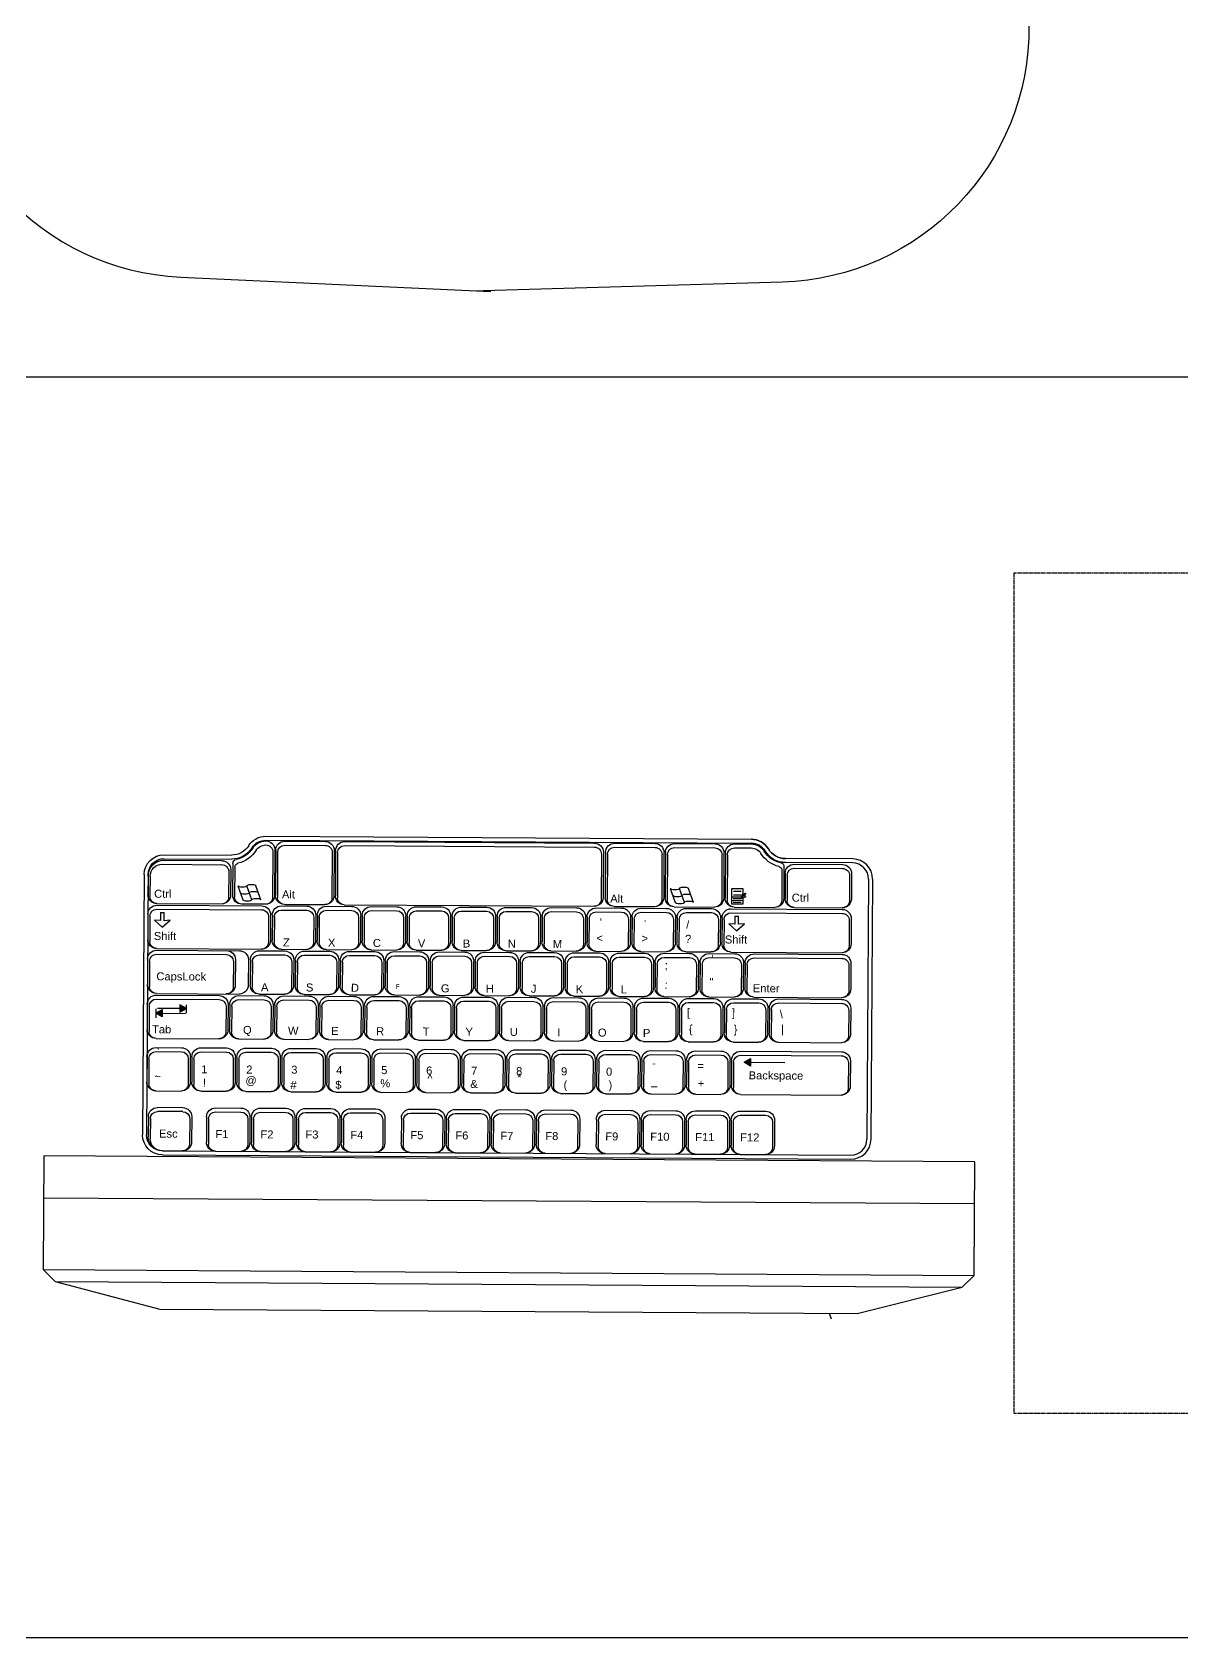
# Model space of a CAD drawing. Header units: millimetres. Extents: x -9318 to 9016603, y 0 to 838141.
# Drawn here: x 64891 to 65438, y 398667 to 399435 of the extents above; entities that cross this region are included whole.
import ezdxf
from ezdxf import colors
from ezdxf.entities.mleader import LeaderData, LeaderLine
from ezdxf.math import Vec2, Vec3

# ---------------------------------------------------------------- set-up
doc = ezdxf.new("R2010")
doc.units = ezdxf.units.MM
doc.linetypes.add('HIDDEN', pattern=[6, 4, -2])
doc.styles.add('Arial 200', font='arial.ttf', dxfattribs={"height": 500})
doc.styles.add('ISOCPEUR', font='isocpeur.ttf', dxfattribs={"width": 0.7})
doc.styles.add('SIMPLEX', font='simplex.shx', dxfattribs={"width": 0.85, "oblique": 7})

# ---------------------------------------------------------------- blocks, each defined once
blk = doc.blocks.new('_DotSmall')
at = {"color": 8, "linetype": 'ByBlock', "const_width": 0.5}
blk.add_lwpolyline([(-0.0625, 0, 1), (0.0625, 0, 1)], format="xyb", close=True, dxfattribs=at)
blk = doc.blocks.new('стол с тумбой 1200х600')
at = {"color": 8}
blk.add_lwpolyline([(-19012.18, 19801.11), (-19012.18, 21001.11), (-19612.18, 21001.11), (-19612.18, 19801.11)], close=True, dxfattribs=at)
at = {"color": 8, "linetype": 'HIDDEN', "ltscale": 0.1}
blk.add_lwpolyline([(-19505.36, 19874.67), (-19105.36, 19874.67), (-19105.36, 20274.67), (-19505.36, 20274.67)], close=True, dxfattribs=at)
blk = doc.blocks.new('KEY')
at = {"color": 8}
for p, q in [((-0.198, 0), (0.198, 0)), ((-0.338, -0.536), (-0.338, -0.141)), ((-0.307, -0.505), (-0.307, -0.109)), ((0.307, -0.505), (0.307, -0.109)), ((0.338, -0.536), (0.338, -0.141)), ((-0.198, -0.614), (0.198, -0.614)), ((-0.198, -0.677), (0.198, -0.677))]:
    blk.add_line(p, q, dxfattribs=at)
for centre, radius, start, end in [((0.198, -0.109), 0.109, 360, 90), ((0.198, -0.141), 0.141, 360, 90), ((-0.198, -0.141), 0.141, 90, 180), ((-0.198, -0.109), 0.109, 90, 180), ((-0.198, -0.536), 0.141, 180, 270), ((-0.198, -0.505), 0.109, 180, 270), ((0.198, -0.505), 0.109, 270, 360), ((0.198, -0.536), 0.141, 270, 360)]:
    blk.add_arc(centre, radius, start, end, dxfattribs=at)
blk = doc.blocks.new('рншнглнг8л')
h = blk.add_hatch(color=8)
h.paths.add_polyline_path([(-575895.82, 55186.07), (-575892.76, 55184.3), (-575895.82, 55184.3)])
h.paths.add_polyline_path([(-575895.82, 55184.3), (-575892.76, 55184.3), (-575895.82, 55182.54)])
h = blk.add_hatch(color=8)
h.paths.add_polyline_path([(-575624.15, 55162.17), (-575627.21, 55160.4), (-575624.15, 55160.4)])
h.paths.add_polyline_path([(-575624.15, 55160.4), (-575627.21, 55160.4), (-575624.15, 55158.64)])
h = blk.add_hatch(color=8)
h.paths.add_polyline_path([(-575615.74, 55164.44), (-575612.68, 55162.68), (-575615.74, 55162.68)])
h.paths.add_polyline_path([(-575615.74, 55162.68), (-575612.68, 55162.68), (-575615.74, 55160.91)])
at = {"color": 8}
for p, q in [((-575947.25, 55303.5), (-575997.1, 55290.75)), ((-575615.41, 55303.5), (-575947.25, 55303.5)), ((-575565.56, 55290.75), (-575615.41, 55303.5)), ((-575997.1, 55290.75), (-576002.79, 55285.05)), ((-575565.56, 55290.75), (-575997.1, 55290.75)), ((-575559.87, 55285.05), (-575565.56, 55290.75)), ((-575559.87, 55285.05), (-576002.79, 55285.05)), ((-576002.79, 55285.05), (-576002.79, 55230.93)), ((-575559.87, 55230.93), (-575559.87, 55285.05)), ((-575559.87, 55250.87), (-576002.79, 55250.87)), ((-576002.79, 55230.93), (-575559.87, 55230.93)), ((-575616.23, 55228.18), (-575943.83, 55228.18)), ((-575625.79, 55228.18), (-575616.11, 55228.18)), ((-575953.35, 55096.69), (-575953.35, 55220.56)), ((-575951.45, 55096.69), (-575951.45, 55220.56)), ((-575630.08, 55211.83), (-575630.08, 55223.89)), ((-575629.12, 55212.79), (-575629.12, 55224.84)), ((-575610.4, 55212.79), (-575610.4, 55222.46)), ((-575609.44, 55211.83), (-575609.44, 55221.51)), ((-575608.61, 55096.69), (-575608.61, 55220.56)), ((-575606.7, 55096.69), (-575606.7, 55220.56)), ((-575625.79, 55209.45), (-575613.73, 55209.45)), ((-575625.79, 55207.55), (-575613.73, 55207.55)), ((-575891.1, 55199.64), (-575939.03, 55199.64)), ((-575943.32, 55183.3), (-575943.32, 55195.36)), ((-575942.37, 55184.25), (-575942.37, 55196.31)), ((-575887.77, 55184.25), (-575887.77, 55196.31)), ((-575886.82, 55183.3), (-575886.82, 55195.36)), ((-575892.76, 55184.3), (-575912.13, 55184.3)), ((-575895.82, 55182.54), (-575895.82, 55186.07)), ((-575895.82, 55186.07), (-575892.76, 55184.3)), ((-575892.76, 55184.3), (-575895.82, 55182.54)), ((-575891.1, 55180.92), (-575939.03, 55180.92)), ((-575891.1, 55179.01), (-575939.03, 55179.01)), ((-575908.94, 55174.68), (-575939.03, 55174.68)), ((-575612.89, 55174.68), (-575642.76, 55174.68)), ((-575943.32, 55158.33), (-575943.32, 55170.39)), ((-575942.37, 55159.28), (-575942.37, 55171.34)), ((-575905.6, 55159.28), (-575905.6, 55171.34)), ((-575904.65, 55158.33), (-575904.65, 55170.39)), ((-575647.05, 55158.33), (-575647.05, 55170.39)), ((-575646.09, 55159.28), (-575646.09, 55171.34)), ((-575609.56, 55159.28), (-575609.56, 55171.34)), ((-575608.61, 55158.33), (-575608.61, 55170.39)), ((-575627.21, 55162.47), (-575627.21, 55158.53)), ((-575624.15, 55162.17), (-575627.21, 55160.4)), ((-575627.21, 55160.4), (-575624.15, 55158.64)), ((-575627.19, 55160.4), (-575613.41, 55160.4)), ((-575612.7, 55162.68), (-575626.77, 55162.68)), ((-575624.15, 55158.64), (-575624.15, 55162.17)), ((-575615.74, 55160.91), (-575615.74, 55164.44)), ((-575615.74, 55164.44), (-575612.68, 55162.68)), ((-575612.68, 55162.68), (-575615.74, 55160.91)), ((-575612.68, 55160.6), (-575612.68, 55164.9)), ((-575908.94, 55155.95), (-575939.03, 55155.95)), ((-575908.94, 55154.05), (-575939.03, 55154.05)), ((-575897.22, 55153.28), (-575939.03, 55153.28)), ((-575612.89, 55153.28), (-575652.3, 55153.28)), ((-575612.89, 55155.95), (-575642.76, 55155.95)), ((-575612.89, 55154.05), (-575642.76, 55154.05)), ((-575943.32, 55136.93), (-575943.32, 55148.99)), ((-575942.37, 55137.88), (-575942.37, 55149.94)), ((-575893.89, 55137.88), (-575893.89, 55149.94)), ((-575892.94, 55136.93), (-575892.94, 55148.99)), ((-575656.59, 55136.93), (-575656.59, 55148.99)), ((-575650.4, 55136.93), (-575650.4, 55148.99)), ((-575649.45, 55137.88), (-575649.45, 55149.94)), ((-575609.56, 55137.88), (-575609.56, 55149.94)), ((-575608.61, 55136.93), (-575608.61, 55148.99)), ((-575942.37, 55116.48), (-575942.37, 55128.54)), ((-575897.22, 55134.55), (-575939.03, 55134.55)), ((-575897.22, 55132.64), (-575939.03, 55132.64)), ((-575886.14, 55131.87), (-575939.03, 55131.87)), ((-575882.8, 55116.48), (-575882.8, 55128.54)), ((-575666.07, 55116.48), (-575666.07, 55128.54)), ((-575612.89, 55131.87), (-575662.74, 55131.87)), ((-575612.89, 55132.64), (-575652.3, 55132.64)), ((-575612.89, 55134.55), (-575646.12, 55134.55)), ((-575609.56, 55116.48), (-575609.56, 55128.54)), ((-575943.32, 55115.53), (-575943.32, 55127.59)), ((-575888.76, 55121.74), (-575892.49, 55118.36)), ((-575885.04, 55118.36), (-575888.76, 55121.74)), ((-575881.85, 55115.53), (-575881.85, 55127.59)), ((-575667.02, 55115.53), (-575667.02, 55127.59)), ((-575615.52, 55121.74), (-575619.24, 55118.36)), ((-575611.79, 55118.36), (-575615.52, 55121.74)), ((-575608.61, 55115.53), (-575608.61, 55127.59)), ((-575886.14, 55113.15), (-575939.03, 55113.15)), ((-575892.49, 55118.36), (-575889.61, 55118.58)), ((-575889.61, 55118.58), (-575889.61, 55114.68)), ((-575887.92, 55114.68), (-575889.61, 55114.68)), ((-575887.92, 55114.68), (-575887.91, 55118.58)), ((-575887.91, 55118.58), (-575885.04, 55118.36)), ((-575612.89, 55113.15), (-575662.74, 55113.15)), ((-575619.24, 55118.36), (-575616.36, 55118.58)), ((-575616.36, 55118.58), (-575616.36, 55114.68)), ((-575614.67, 55114.68), (-575616.36, 55114.68)), ((-575614.67, 55118.58), (-575611.79, 55118.36)), ((-575614.67, 55114.68), (-575614.67, 55118.58)), ((-575943.32, 55094.13), (-575943.32, 55106.19)), ((-575942.37, 55095.08), (-575942.37, 55107.14)), ((-575886.14, 55111.24), (-575939.03, 55111.24)), ((-575916.07, 55110.47), (-575939.03, 55110.47)), ((-575912.74, 55095.08), (-575912.74, 55107.14)), ((-575911.79, 55094.13), (-575911.79, 55106.19)), ((-575911.15, 55091.09), (-575911.15, 55106.19)), ((-575910.2, 55092.84), (-575910.2, 55107.14)), ((-575887.54, 55110.47), (-575906.87, 55110.47)), ((-575890.93, 55106.35), (-575893.17, 55105.31)), ((-575893.17, 55105.31), (-575892.29, 55105.06)), ((-575886.28, 55108.93), (-575891.78, 55108.93)), ((-575891.78, 55108.93), (-575891.78, 55101.72)), ((-575886.28, 55107.21), (-575891.78, 55107.21)), ((-575886.28, 55105.49), (-575891.78, 55105.49)), ((-575891.51, 55104.06), (-575890.93, 55106.35)), ((-575887.14, 55108.07), (-575890.93, 55108.07)), ((-575887.14, 55106.35), (-575890.93, 55106.35)), ((-575886.28, 55101.72), (-575886.28, 55108.93)), ((-575884.2, 55085.59), (-575884.2, 55107.14)), ((-575883.25, 55084.63), (-575883.25, 55106.19)), ((-575882.57, 55084.65), (-575882.57, 55106.19)), ((-575881.62, 55085.61), (-575881.62, 55107.14)), ((-575859, 55110.47), (-575878.29, 55110.47)), ((-575868.2, 55108.37), (-575865.78, 55101.73)), ((-575863.86, 55108.37), (-575861.44, 55101.73)), ((-575857.1, 55101.73), (-575859.52, 55108.37)), ((-575855.67, 55085.61), (-575855.67, 55107.14)), ((-575854.72, 55084.65), (-575854.72, 55106.19)), ((-575854.02, 55084.67), (-575854.02, 55106.19)), ((-575853.07, 55085.62), (-575853.07, 55107.14)), ((-575830.47, 55110.47), (-575849.74, 55110.47)), ((-575827.13, 55085.62), (-575827.13, 55107.14)), ((-575826.18, 55084.67), (-575826.18, 55106.19)), ((-575825.2, 55084.69), (-575825.2, 55106.19)), ((-575824.25, 55085.64), (-575824.25, 55107.14)), ((-575702.06, 55110.47), (-575820.92, 55110.47)), ((-575698.73, 55085.64), (-575698.73, 55107.14)), ((-575697.78, 55084.69), (-575697.78, 55106.19)), ((-575697.08, 55084.67), (-575697.08, 55106.19)), ((-575696.13, 55085.62), (-575696.13, 55107.14)), ((-575673.53, 55110.47), (-575692.8, 55110.47)), ((-575670.19, 55085.62), (-575670.19, 55107.14)), ((-575669.24, 55084.67), (-575669.24, 55106.19)), ((-575668.86, 55084.63), (-575668.86, 55106.19)), ((-575667.91, 55085.59), (-575667.91, 55107.14)), ((-575664.58, 55110.47), (-575653.19, 55110.47)), ((-575612.89, 55111.24), (-575662.74, 55111.24)), ((-575662.38, 55108.37), (-575659.97, 55101.73)), ((-575658.04, 55108.37), (-575655.63, 55101.73)), ((-575651.29, 55101.73), (-575653.7, 55108.37)), ((-575649.85, 55092.84), (-575649.85, 55107.14)), ((-575648.9, 55091.09), (-575648.9, 55106.19)), ((-575647.95, 55094.13), (-575647.95, 55106.19)), ((-575646.99, 55095.08), (-575646.99, 55107.14)), ((-575612.89, 55110.47), (-575643.66, 55110.47)), ((-575609.56, 55097.46), (-575609.56, 55107.14)), ((-575608.61, 55097.46), (-575608.61, 55106.19)), ((-575892.29, 55105.06), (-575893.14, 55104.01)), ((-575892.77, 55103.72), (-575893.14, 55104.01)), ((-575892.77, 55103.72), (-575891.91, 55104.77)), ((-575891.91, 55104.77), (-575891.51, 55104.06)), ((-575891.78, 55101.72), (-575886.28, 55101.72)), ((-575887.14, 55104.63), (-575890.93, 55104.63)), ((-575887.14, 55102.91), (-575890.93, 55102.91)), ((-575916.07, 55091.75), (-575939.03, 55091.75)), ((-575916.07, 55089.84), (-575939.03, 55089.84)), ((-575615.27, 55091.75), (-575643.66, 55091.75)), ((-575616.23, 55089.84), (-575643.66, 55089.84)), ((-575943.83, 55089.07), (-575911.79, 55089.07)), ((-575943.83, 55087.17), (-575911.79, 55087.17)), ((-575887.54, 55082.25), (-575895.55, 55082.25)), ((-575859, 55082.27), (-575878.29, 55082.27)), ((-575830.47, 55082.29), (-575849.74, 55082.29)), ((-575702.06, 55082.31), (-575820.92, 55082.31)), ((-575673.53, 55082.29), (-575692.8, 55082.29)), ((-575664.58, 55082.25), (-575664.5, 55082.25)), ((-575616.23, 55089.07), (-575648.27, 55089.07)), ((-575616.23, 55087.17), (-575648.27, 55087.17)), ((-575887.54, 55080.35), (-575895.55, 55080.35)), ((-575664.5, 55079.99), (-575895.55, 55079.99)), ((-575664.5, 55078.09), (-575895.55, 55078.09)), ((-575859, 55080.37), (-575878.29, 55080.37)), ((-575830.47, 55080.39), (-575849.74, 55080.39)), ((-575702.06, 55080.4), (-575820.92, 55080.4)), ((-575673.53, 55080.39), (-575692.8, 55080.39)), ((-575664.58, 55080.35), (-575664.5, 55080.35))]:
    blk.add_line(p, q, dxfattribs=at)
for points in [[(-575934.03, 55303.5), (-575934.87, 55306.24)], [(-575616.23, 55230.08), (-575943.83, 55230.08)]]:
    blk.add_lwpolyline(points, dxfattribs=at)
for centre, major_axis, start_param, end_param in [((-575943.83, 55220.56), (-6.74, -6.74), 3.926991, 5.497787), ((-575943.83, 55220.56), (-5.39, -5.39), 3.926991, 5.497787), ((-575943.83, 55096.69), (-6.74, 6.74), 0.785398, 2.356194), ((-575943.83, 55096.69), (-5.39, 5.39), 0.785398, 2.356194), ((-575911.79, 55077.64), (-8.08, -8.08), 2.907036, 3.926991), ((-575911.79, 55077.64), (-6.74, -6.74), 2.907036, 3.926991), ((-575895.55, 55087.61), (-6.74, -6.74), -0.234557, 0.785398), ((-575895.55, 55087.61), (-5.39, 5.39), 1.336239, 2.356194)]:
    blk.add_ellipse(centre, major_axis=major_axis, ratio=1, start_param=start_param, end_param=end_param, dxfattribs=at)
at = {"color": 8, "extrusion": (0, 0, -1)}
for centre, major_axis, ratio, start_param, end_param in [((-575625.79, 55223.89), (3.03, 3.03), 1, 3.926991, 5.497787), ((-575625.79, 55224.84), (2.36, 2.36), 1, 3.926991, 5.497787), ((-575616.23, 55220.56), (6.74, -6.74), 1, 3.926991, 5.497787), ((-575616.23, 55220.56), (5.39, -5.39), 1, 3.926991, 5.497787), ((-575616.11, 55221.51), (4.72, 4.72), 1, 5.497787, 7.068583), ((-575616.11, 55222.46), (4.04, -4.04), 1, 3.926991, 5.497787), ((-575625.79, 55212.79), (2.36, -2.36), 1, 0.785398, 2.356194), ((-575613.73, 55212.79), (2.36, -2.36), 1, -0.785398, 0.785398), ((-575625.79, 55211.83), (3.03, -3.03), 1, 0.785398, 2.356194), ((-575613.73, 55211.83), (3.03, 3.03), 1, 0.785398, 2.356194), ((-575939.03, 55195.36), (3.03, -3.03), 1, 2.356194, 3.926991), ((-575939.03, 55196.31), (2.36, -2.36), 1, 2.356194, 3.926991), ((-575891.1, 55196.31), (2.36, 2.36), 1, 5.497787, 7.068583), ((-575891.1, 55195.36), (3.03, -3.03), 1, 3.926991, 5.497787), ((-575939.03, 55183.3), (3.03, 3.03), 1, 2.356194, 3.926991), ((-575939.03, 55184.25), (2.36, 2.36), 1, 2.356194, 3.926991), ((-575891.1, 55184.25), (2.36, -2.36), 1, -0.785398, 0.785398), ((-575891.1, 55183.3), (3.03, 3.03), 1, 0.785398, 2.356194), ((-575939.03, 55170.39), (3.03, -3.03), 1, 2.356194, 3.926991), ((-575939.03, 55171.34), (2.36, -2.36), 1, 2.356194, 3.926991), ((-575908.94, 55171.34), (2.36, 2.36), 1, 5.497787, 7.068583), ((-575908.94, 55170.39), (3.03, 3.03), 1, 5.497787, 7.068583), ((-575642.76, 55170.39), (3.03, 3.03), 1, 3.926991, 5.497787), ((-575642.76, 55171.34), (2.36, 2.36), 1, 3.926991, 5.497787), ((-575612.89, 55171.34), (2.36, -2.36), 1, 3.926991, 5.497787), ((-575612.89, 55170.39), (3.03, -3.03), 1, 3.926991, 5.497787), ((-575939.03, 55159.28), (2.36, 2.36), 1, 2.356194, 3.926991), ((-575908.94, 55159.28), (2.36, -2.36), 1, -0.785398, 0.785398), ((-575642.76, 55159.28), (2.36, -2.36), 1, 0.785398, 2.356194), ((-575612.89, 55159.28), (2.36, 2.36), 1, 0.785398, 2.356194), ((-575939.03, 55158.33), (3.03, 3.03), 1, 2.356194, 3.926991), ((-575939.03, 55148.99), (3.03, -3.03), 1, 2.356194, 3.926991), ((-575939.03, 55149.94), (2.36, -2.36), 1, 2.356194, 3.926991), ((-575908.94, 55158.33), (3.03, -3.03), 1, -0.785398, 0.785398), ((-575897.22, 55149.94), (2.36, 2.36), 1, 5.497787, 7.068583), ((-575897.22, 55148.99), (3.03, 3.03), 1, 5.497787, 7.068583), ((-575652.3, 55148.99), (3.03, 3.03), 1, 3.926991, 5.497787), ((-575646.12, 55148.99), (3.03, 3.03), 1, 3.926991, 5.497787), ((-575646.12, 55149.94), (2.36, -2.36), 1, 2.356194, 3.926991), ((-575642.76, 55158.33), (3.03, -3.03), 1, 0.785398, 2.356194), ((-575612.89, 55158.33), (3.03, 3.03), 1, 0.785398, 2.356194), ((-575612.89, 55149.94), (2.36, -2.36), 1, 3.926991, 5.497787), ((-575612.89, 55148.99), (3.03, -3.03), 1, 3.926991, 5.497787), ((-575939.03, 55136.93), (3.03, 3.03), 1, 2.356194, 3.926991), ((-575939.03, 55137.88), (2.36, 2.36), 1, 2.356194, 3.926991), ((-575897.22, 55137.88), (2.36, -2.36), 1, -0.785398, 0.785398), ((-575897.22, 55136.93), (3.03, -3.03), 1, -0.785398, 0.785398), ((-575652.3, 55136.93), (3.03, -3.03), 1, 0.785398, 2.356194), ((-575646.12, 55136.93), (3.03, -3.03), 1, 0.785398, 2.356194), ((-575646.12, 55137.88), (2.36, 2.36), 1, 2.356194, 3.926991), ((-575612.89, 55137.88), (2.36, 2.36), 1, 0.785398, 2.356194), ((-575612.89, 55136.93), (3.03, 3.03), 1, 0.785398, 2.356194), ((-575939.03, 55127.59), (3.03, -3.03), 1, 2.356194, 3.926991), ((-575939.03, 55128.54), (2.36, -2.36), 1, 2.356194, 3.926991), ((-575886.14, 55128.54), (2.36, 2.36), 1, 5.497787, 7.068583), ((-575886.14, 55127.59), (3.03, -3.03), 1, 3.926991, 5.497787), ((-575662.74, 55127.59), (3.03, 3.03), 1, 3.926991, 5.497787), ((-575662.74, 55128.54), (2.36, -2.36), 1, 2.356194, 3.926991), ((-575612.89, 55128.54), (2.36, -2.36), 1, 3.926991, 5.497787), ((-575612.89, 55127.59), (3.03, -3.03), 1, 3.926991, 5.497787), ((-575939.03, 55115.53), (3.03, 3.03), 1, 2.356194, 3.926991), ((-575939.03, 55116.48), (2.36, 2.36), 1, 2.356194, 3.926991), ((-575886.14, 55116.48), (2.36, -2.36), 1, -0.785398, 0.785398), ((-575886.14, 55115.53), (3.03, 3.03), 1, 0.785398, 2.356194), ((-575662.74, 55115.53), (3.03, -3.03), 1, 0.785398, 2.356194), ((-575662.74, 55116.48), (2.36, 2.36), 1, 2.356194, 3.926991), ((-575612.89, 55116.48), (2.36, 2.36), 1, 0.785398, 2.356194), ((-575612.89, 55115.53), (3.03, 3.03), 1, 0.785398, 2.356194), ((-575939.03, 55106.19), (3.03, -3.03), 1, 2.356194, 3.926991), ((-575939.03, 55107.14), (2.36, -2.36), 1, 2.356194, 3.926991), ((-575916.07, 55107.14), (2.36, -2.36), 1, 3.926991, 5.497787), ((-575916.07, 55106.19), (3.03, -3.03), 1, 3.926991, 5.497787), ((-575906.87, 55106.19), (3.03, 3.03), 1, 3.926991, 5.497787), ((-575906.87, 55107.14), (2.36, 2.36), 1, 3.926991, 5.497787), ((-575887.54, 55107.14), (2.36, 2.36), 1, 5.497787, 7.068583), ((-575887.54, 55106.19), (3.03, 3.03), 1, 5.497787, 7.068583), ((-575878.29, 55106.19), (3.03, 3.03), 1, 3.926991, 5.497787), ((-575878.29, 55107.14), (2.36, 2.36), 1, 3.926991, 5.497787), ((-575866.03, 55108.37), (2.17, 0), 0.316309, 0, 3.141593), ((-575861.69, 55108.37), (2.17, 0), 0.316309, 3.141593, 6.283185), ((-575860.48, 55105.05), (2.17, 0), 0.316309, 3.141593, 6.283185), ((-575859, 55107.14), (2.36, 2.36), 1, 5.497787, 7.068583), ((-575859, 55106.19), (3.03, -3.03), 1, 3.926991, 5.497787), ((-575849.74, 55106.19), (3.03, 3.03), 1, 3.926991, 5.497787), ((-575849.74, 55107.14), (2.36, -2.36), 1, 2.356194, 3.926991), ((-575830.47, 55107.14), (2.36, -2.36), 1, 3.926991, 5.497787), ((-575830.47, 55106.19), (3.03, -3.03), 1, 3.926991, 5.497787), ((-575820.92, 55106.19), (3.03, 3.03), 1, 3.926991, 5.497787), ((-575820.92, 55107.14), (2.36, -2.36), 1, 2.356194, 3.926991), ((-575702.06, 55107.14), (2.36, 2.36), 1, 5.497787, 7.068583), ((-575702.06, 55106.19), (3.03, -3.03), 1, 3.926991, 5.497787), ((-575692.8, 55106.19), (3.03, 3.03), 1, 3.926991, 5.497787), ((-575692.8, 55107.14), (2.36, -2.36), 1, 2.356194, 3.926991), ((-575673.53, 55107.14), (2.36, -2.36), 1, 3.926991, 5.497787), ((-575673.53, 55106.19), (3.03, -3.03), 1, 3.926991, 5.497787), ((-575664.58, 55106.19), (3.03, 3.03), 1, 3.926991, 5.497787), ((-575664.58, 55107.14), (2.36, -2.36), 1, 2.356194, 3.926991), ((-575660.21, 55108.37), (2.17, 0), 0.316309, 0, 3.141593), ((-575655.87, 55108.37), (2.17, 0), 0.316309, 3.141593, 6.283185), ((-575654.66, 55105.05), (2.17, 0), 0.316309, 3.141593, 6.283185), ((-575653.19, 55107.14), (2.36, -2.36), 1, 3.926991, 5.497787), ((-575653.19, 55106.19), (3.03, -3.03), 1, 3.926991, 5.497787), ((-575643.66, 55106.19), (3.03, 3.03), 1, 3.926991, 5.497787), ((-575643.66, 55107.14), (2.36, -2.36), 1, 2.356194, 3.926991), ((-575612.89, 55107.14), (2.36, -2.36), 1, 3.926991, 5.497787), ((-575612.89, 55106.19), (3.03, -3.03), 1, 3.926991, 5.497787), ((-575864.82, 55105.05), (2.17, 0), 0.316309, 0, 3.141593), ((-575863.61, 55101.73), (2.17, 0), 0.316309, 0, 3.141593), ((-575859.27, 55101.73), (2.17, 0), 0.316309, 3.141593, 6.283185), ((-575659, 55105.05), (2.17, 0), 0.316309, 0, 3.141593), ((-575657.8, 55101.73), (2.17, 0), 0.316309, 0, 3.141593), ((-575653.46, 55101.73), (2.17, 0), 0.316309, 3.141593, 6.283185), ((-575939.03, 55094.13), (3.03, 3.03), 1, 2.356194, 3.926991), ((-575939.03, 55095.08), (2.36, 2.36), 1, 2.356194, 3.926991), ((-575916.07, 55095.08), (2.36, 2.36), 1, 0.785398, 2.356194), ((-575916.07, 55094.13), (3.03, 3.03), 1, 0.785398, 2.356194), ((-575909.25, 55091.09), (1.35, -1.35), 1, 0.971859, 2.356194), ((-575908.29, 55092.84), (1.35, -1.35), 1, 1.011126, 2.356194), ((-575911.79, 55077.64), (9.68, -9.68), 1, 4.152719, 4.946946), ((-575648.27, 55077.64), (9.68, 9.68), 1, 4.477832, 5.272059), ((-575651.76, 55092.84), (1.35, 1.35), 1, 0.785398, 2.130466), ((-575650.81, 55091.09), (1.35, 1.35), 1, 0.785398, 2.169734), ((-575643.66, 55094.13), (3.03, -3.03), 1, 0.785398, 2.356194), ((-575643.66, 55095.08), (2.36, 2.36), 1, 2.356194, 3.926991), ((-575616.23, 55097.46), (5.39, 5.39), 1, 0.785398, 2.356194), ((-575616.23, 55096.69), (6.74, 6.74), 1, 0.785398, 2.356194), ((-575616.23, 55096.69), (5.39, 5.39), 1, 0.785398, 2.356194), ((-575615.27, 55097.46), (4.04, 4.04), 1, 0.785398, 2.356194), ((-575911.79, 55077.64), (8.08, 8.08), 1, 5.497787, 6.517742), ((-575911.79, 55077.64), (6.74, -6.74), 1, 3.926991, 4.946946), ((-575911.79, 55077.64), (8.33, 8.33), 1, 5.684248, 6.517742), ((-575895.55, 55087.61), (6.74, 6.74), 1, 2.356194, 3.37615), ((-575895.55, 55087.61), (5.39, 5.39), 1, 2.356194, 3.37615), ((-575895.55, 55087.61), (5.14, 5.14), 1, 2.356194, 3.37615), ((-575895.55, 55087.61), (3.79, 3.79), 1, 2.356194, 3.37615), ((-575887.54, 55085.59), (2.36, -2.36), 1, -0.785398, 0.785398), ((-575887.54, 55084.63), (3.03, -3.03), 1, -0.785398, 0.785398), ((-575878.29, 55084.65), (3.03, -3.03), 1, 0.785398, 2.356194), ((-575878.29, 55085.61), (2.36, -2.36), 1, 0.785398, 2.356194), ((-575859, 55085.61), (2.36, -2.36), 1, -0.785398, 0.785398), ((-575859, 55084.65), (3.03, 3.03), 1, 0.785398, 2.356194), ((-575849.74, 55084.67), (3.03, -3.03), 1, 0.785398, 2.356194), ((-575849.74, 55085.62), (2.36, 2.36), 1, 2.356194, 3.926991), ((-575830.47, 55085.62), (2.36, 2.36), 1, 0.785398, 2.356194), ((-575830.47, 55084.67), (3.03, 3.03), 1, 0.785398, 2.356194), ((-575820.92, 55084.69), (3.03, -3.03), 1, 0.785398, 2.356194), ((-575820.92, 55085.64), (2.36, 2.36), 1, 2.356194, 3.926991), ((-575702.06, 55085.64), (2.36, -2.36), 1, -0.785398, 0.785398), ((-575702.06, 55084.69), (3.03, 3.03), 1, 0.785398, 2.356194), ((-575692.8, 55084.67), (3.03, -3.03), 1, 0.785398, 2.356194), ((-575692.8, 55085.62), (2.36, 2.36), 1, 2.356194, 3.926991), ((-575673.53, 55085.62), (2.36, 2.36), 1, 0.785398, 2.356194), ((-575673.53, 55084.67), (3.03, 3.03), 1, 0.785398, 2.356194), ((-575664.58, 55084.63), (3.03, -3.03), 1, 0.785398, 2.356194), ((-575664.58, 55085.59), (2.36, 2.36), 1, 2.356194, 3.926991), ((-575664.5, 55087.61), (3.79, -3.79), 1, -0.234557, 0.785398), ((-575664.5, 55087.61), (5.14, -5.14), 1, -0.234557, 0.785398), ((-575664.5, 55087.61), (5.39, 5.39), 1, 1.336239, 2.356194), ((-575664.5, 55087.61), (6.74, -6.74), 1, -0.234557, 0.785398), ((-575648.27, 55077.64), (8.33, -8.33), 1, 2.907036, 3.74053), ((-575648.27, 55077.64), (8.08, -8.08), 1, 2.907036, 3.926991), ((-575648.27, 55077.64), (6.74, -6.74), 1, 2.907036, 3.926991)]:
    blk.add_ellipse(centre, major_axis=major_axis, ratio=ratio, start_param=start_param, end_param=end_param, dxfattribs=at)
at = {"color": 8}
for points in [[(-575627.19, 55160.41), (-575627.21, 55160.4), (-575627.19, 55160.4)], [(-575612.7, 55162.67), (-575612.68, 55162.68), (-575612.7, 55162.68)]]:
    blk.add_solid(points, dxfattribs=at)
at = {"color": 8, "xscale": -30.48000000044703, "yscale": 30.48000000044703, "zscale": 60.96}
for p in [(-575897.13, 55228.18), (-575875.73, 55228.18), (-575854.33, 55228.18), (-575832.93, 55228.18), (-575804.4, 55228.18), (-575782.99, 55228.18), (-575761.59, 55228.18), (-575740.19, 55228.18), (-575711.66, 55228.18), (-575690.26, 55228.18), (-575668.86, 55228.18), (-575647.46, 55228.18), (-575875.73, 55199.64), (-575854.33, 55199.64), (-575832.93, 55199.64), (-575811.53, 55199.64), (-575790.13, 55199.64), (-575768.73, 55199.64), (-575747.33, 55199.64), (-575725.93, 55199.64), (-575704.53, 55199.64), (-575683.12, 55199.64), (-575661.72, 55199.64), (-575640.32, 55199.64), (-575618.92, 55199.64), (-575893.57, 55174.68), (-575872.17, 55174.68), (-575850.76, 55174.68), (-575829.36, 55174.68), (-575807.96, 55174.68), (-575786.56, 55174.68), (-575765.16, 55174.68), (-575743.76, 55174.68), (-575722.36, 55174.68), (-575700.96, 55174.68), (-575679.56, 55174.68), (-575658.16, 55174.68), (-575881.85, 55153.28), (-575860.45, 55153.28), (-575839.05, 55153.28), (-575817.65, 55153.28), (-575796.25, 55153.28), (-575774.85, 55153.28), (-575753.45, 55153.28), (-575732.05, 55153.28), (-575710.65, 55153.28), (-575689.24, 55153.28), (-575667.84, 55153.28), (-575870.77, 55131.87), (-575849.36, 55131.87), (-575827.96, 55131.87), (-575806.56, 55131.87), (-575785.16, 55131.87), (-575763.76, 55131.87), (-575742.36, 55131.87), (-575720.96, 55131.87), (-575699.56, 55131.87), (-575678.16, 55131.87)]:
    blk.add_blockref('KEY', p, dxfattribs=at)
at = {"color": 8}
for s, height, style, p in [('F12', 3.81, 'Arial 200', (-575891.1, 55221.93)), ('F11', 3.81, 'Arial 200', (-575869.7, 55221.93)), ('F10', 3.81, 'Arial 200', (-575848.3, 55221.86)), ('F9', 3.81, 'Arial 200', (-575826.9, 55221.86)), ('F8', 3.81, 'Arial 200', (-575798.37, 55221.86)), ('F7', 3.81, 'Arial 200', (-575776.97, 55221.91)), ('F6', 3.81, 'Arial 200', (-575755.57, 55221.86)), ('F5', 3.81, 'Arial 200', (-575734.16, 55221.85)), ('F4', 3.81, 'Arial 200', (-575705.63, 55221.91)), ('F3', 3.81, 'Arial 200', (-575684.23, 55221.86)), ('F2', 3.81, 'Arial 200', (-575662.83, 55221.93)), ('F1', 3.81, 'Arial 200', (-575641.43, 55221.93)), ('Esc', 3.81, 'Arial 200', (-575614.55, 55221.85)), (')', 3.81, 'Arial 200', (-575828.32, 55197.36)), ('(', 3.81, 'Arial 200', (-575806.91, 55197.36)), ('$', 3.81, 'Arial 200', (-575698.31, 55198.1)), ('#', 3.81, 'Arial 200', (-575676.91, 55198.29)), ('!', 3.81, 'Arial 200', (-575635.34, 55197.55)), ('Backspace', 3.81, 'Arial 200', (-575894.93, 55192.4)), ('+', 3.81, 'Arial 200', (-575870.75, 55196.38)), ('_', 3.81, 'Arial 200', (-575848.54, 55195.32)), ('0', 3.81, 'Arial 200', (-575827.08, 55191.05)), ('9', 3.81, 'Arial 200', (-575805.68, 55191.05)), ('8', 3.81, 'Arial 200', (-575784.28, 55191.05)), ('*', 3.81, 'Arial 200', (-575784.77, 55194.13)), ('&', 3.81, 'Arial 200', (-575762.51, 55197.28)), ('7', 3.81, 'Arial 200', (-575762.88, 55191.05)), ('^ ', 3.81, 'Arial 200', (-575742.08, 55194.86)), ('6', 3.81, 'Arial 200', (-575741.48, 55191.05)), ('%', 3.81, 'Arial 200', (-575719.71, 55197.23)), ('5', 3.81, 'Arial 200', (-575720.08, 55190.98)), ('4', 3.81, 'Arial 200', (-575698.68, 55191.1)), ('3', 3.81, 'Arial 200', (-575677.28, 55191.05)), ('@', 3.81, 'Arial 200', (-575655.5, 55196.26)), ('2', 3.81, 'Arial 200', (-575655.87, 55191.11)), ('1', 3.81, 'Arial 200', (-575634.47, 55191.11)), ('~', 3.81, 'Arial 200', (-575612.21, 55194.6)), ('=', 3.81, 'Arial 200', (-575870.55, 55188.02)), ('-', 3.81, 'Arial 200', (-575848.91, 55186.83)), ('`', 3.81, 'Arial 200', (-575613.07, 55183.33)), ('|', 3.81, 'Arial 200', (-575910.28, 55170.2)), ('}', 3.81, 'Arial 200', (-575887.75, 55170.45)), ('{', 3.81, 'Arial 200', (-575866.35, 55170.45)), ('P', 3.81, 'Arial 200', (-575844.51, 55172.48)), ('O', 3.81, 'Arial 200', (-575823.11, 55172.48)), ('I', 3.81, 'Arial 200', (-575803.73, 55172.48)), ('U', 3.81, 'Arial 200', (-575781.17, 55172.41)), ('Y', 3.81, 'Arial 200', (-575760.06, 55172.48)), ('T', 3.81, 'Arial 200', (-575739.81, 55172.48)), ('R', 3.81, 'Arial 200', (-575717.55, 55172.48)), ('E', 3.81, 'Arial 200', (-575696.14, 55172.48)), ('W', 3.81, 'Arial 200', (-575675.61, 55172.48)), ('Q', 3.81, 'Arial 200', (-575654.21, 55172.25)), ('Tab', 3.81, 'Arial 200', (-575610.92, 55172.22)), ('\\', 3.81, 'Arial 200', (-575909.56, 55163.15)), (']', 3.81, 'Arial 200', (-575886.78, 55162.59)), ('[', 3.81, 'Arial 200', (-575865.38, 55162.59)), ('L', 3.81, 'Arial 200', (-575833.85, 55151.88)), ('K', 3.81, 'Arial 200', (-575812.45, 55151.88)), ('J', 3.81, 'Arial 200', (-575791.05, 55151.81)), ('H', 3.81, 'Arial 200', (-575769.65, 55151.88)), ('G', 3.81, 'Arial 200', (-575748.24, 55151.88)), ('D', 3.81, 'Arial 200', (-575705.44, 55151.88)), ('S', 3.81, 'Arial 200', (-575684.04, 55151.88)), ('A', 3.81, 'Arial 200', (-575662.64, 55151.88)), ('Enter', 3.81, 'Arial 200', (-575896.69, 55150.92)), ('"', 3.81, 'Arial 200', (-575876.04, 55148.06)), (':', 3.81, 'Arial 200', (-575854.64, 55149.54)), ('F', 2.38, 'SIMPLEX', (-575726.84, 55150.45)), ('CapsLock', 3.81, 'Arial 200', (-575612.82, 55146.99)), (';', 3.81, 'Arial 200', (-575854.7, 55140.2)), ("'", 3.81, 'Arial 200', (-575876.83, 55137.11)), ('M', 3.81, 'Arial 200', (-575801.36, 55130.48)), ('N', 3.81, 'Arial 200', (-575779.96, 55130.48)), ('B', 3.81, 'Arial 200', (-575758.56, 55130.48)), ('V', 3.81, 'Arial 200', (-575737.16, 55130.48)), ('C', 3.81, 'Arial 200', (-575715.76, 55130.48)), ('X', 3.81, 'Arial 200', (-575694.36, 55130.48)), ('Z', 3.81, 'Arial 200', (-575672.96, 55130.48)), ('Shift', 3.81, 'Arial 200', (-575883.22, 55127.78)), ('?', 3.81, 'Arial 200', (-575864.28, 55127.6)), ('/', 3.81, 'Arial 200', (-575864.77, 55120.85)), ('>', 3.81, 'Arial 200', (-575843.55, 55127.47)), ('<', 3.81, 'Arial 200', (-575822.15, 55127.47)), ('Shift', 3.81, 'Arial 200', (-575611.52, 55127.78)), ('.', 3.81, 'Arial 200', (-575844.46, 55117.57)), (',', 3.81, 'Arial 200', (-575823.42, 55116.82)), ('Ctrl', 3.81, 'Arial 200', (-575914.95, 55107.68)), ('Alt', 3.81, 'Arial 200', (-575828.58, 55108.67)), ('Alt', 3.81, 'Arial 200', (-575672.35, 55107.65)), ('Ctrl', 3.81, 'Arial 200', (-575611.52, 55107.68))]:
    blk.add_text(s, height=height, rotation=180, dxfattribs=dict(at, style=style)).set_placement(p)
blk = doc.blocks.new('М-60')
at = {"color": 8, "extrusion": (-6.19742e-05, 0.000470712, 1)}
for p, q in [((7035415.42, 1186627.48, -0.16), (7035231.81, 1186626.65, -0.17)), ((7035232, 1186585.69, -0.15), (7035415.61, 1186586.52, -0.14)), ((7035202.12, 1186569.45, -0.14), (7035438.99, 1186576.19, -0.13)), ((7035049.17, 1186548.9, -0.14), (7035050.61, 1186548.54, -0.14)), ((7034998.26, 1186437.86, -0.09), (7035019.72, 1186530.87, -0.14)), ((7035068.32, 1186519.62, -0.13), (7035046.66, 1186425.76, -0.09)), ((7035563.05, 1186460.49, -0.07), (7035569.76, 1186312.88, 0)), ((7035085.76, 1186312.88, -0.03), (7035092.52, 1186454.73, -0.1)), ((7035037.77, 1186361.28, -0.06), (7035088.07, 1186361.28, -0.05)), ((7034988.96, 1186312.88, -0.04), (7034988.96, 1186356.24, -0.06)), ((7035037.36, 1186344.14, -0.05), (7035037.36, 1186312.88, -0.03)), ((7034971.27, 1186282.63, -0.02), (7034970.35, 1186343.13, -0.05)), ((7034988.96, 1186343.13, -0.05), (7034970.81, 1186343.13, -0.05)), ((7034970.81, 1186343.13, -0.05), (7034970.81, 1186282.63, -0.02)), ((7034988.96, 1186312.88, -0.04), (7034988.96, 1186343.13, -0.05)), ((7035565.23, 1186174.3, 0.06), (7035569.69, 1186322, 0)), ((7034988.96, 1186313.16, -0.04), (7034989.42, 1186282.91, -0.02)), ((7034988.96, 1186313.16, -0.04), (7034989.62, 1186269.8, -0.02)), ((7035037.83, 1186282.64, -0.02), (7035037.35, 1186313.89, -0.03)), ((7035085.75, 1186314.63, -0.03), (7035094.66, 1186172.9, 0.04)), ((7034989.42, 1186282.91, -0.02), (7034971.27, 1186282.63, -0.02)), ((7035038.5, 1186265.51, -0.01), (7035088.79, 1186266.27, -0.01)), ((7035071.45, 1186107.64, 0.07), (7035048.37, 1186201.17, 0.02)), ((7035000.16, 1186188.33, 0.02), (7035023.03, 1186095.66, 0.07)), ((7035052.75, 1186078.08, 0.08), (7035054.19, 1186078.46, 0.08)), ((7035206, 1186059.86, 0.1), (7035442.95, 1186056.73, 0.11)), ((7035236.12, 1186044.08, 0.11), (7035419.73, 1186046.04, 0.12)), ((7035420.16, 1186005.08, 0.13), (7035236.56, 1186003.13, 0.12))]:
    blk.add_line(p, q, dxfattribs=at)
for centre, start, end in [((7035417.39, 1186607.09, 122.39), 264.99867, 95.52472), ((7035230, 1186606.23, 122.39), 84.99867, 275.52472), ((7035234.44, 1186023.66, 122.39), 85.34791, 275.87397), ((7035421.82, 1186025.66, 122.39), 265.34791, 95.87397)]:
    blk.add_arc(centre, 20.57, start, end, dxfattribs=at)
at = {"color": 8, "extrusion": (6.19742e-05, -0.000470712, -1)}
for centre, major_axis, start_param, end_param in [((7035442.18, 1186455, -0.08), (77.84, 92.64, -0.04), -0.725128, 0.826554), ((7035213.38, 1186448.98, -0.09), (77.84, 92.64, -0.04), 4.061153, 5.558057), ((7035043.3, 1186525.43, -0.13), (15.57, 18.53, -0.01), 4.240369, 5.829345), ((7035044.74, 1186525.07, -0.13), (15.57, 18.53, -0.01), -0.45384, 1.098777), ((7035351.96, 1186356.24, -0.03), (-277.91, 233.52, -0.13), 5.584367, 5.811166), ((7035400.36, 1186344.14, -0.03), (233.52, 277.91, -0.12), 4.01357, 4.240369)]:
    blk.add_ellipse(centre, major_axis=major_axis, ratio=1, start_param=start_param, end_param=end_param, dxfattribs=at)
at = {"color": 8, "extrusion": (-6.19742e-05, 0.000470712, 1)}
for centre, major_axis, start_param, end_param in [((7035400.79, 1186288.17, 0), (237.73, -274.33, 0.14), 4.01357, 4.240369), ((7035352.58, 1186275.33, 0), (-274.33, -237.73, 0.09), 5.584367, 5.811166), ((7035215.42, 1186180.49, 0.04), (79.24, -91.44, 0.05), 4.061153, 5.558057), ((7035444.29, 1186177.96, 0.06), (79.24, -91.44, 0.05), -0.725128, 0.826554), ((7035047.96, 1186101.84, 0.07), (15.85, -18.29, 0.01), -0.45384, 1.098777), ((7035046.53, 1186101.46, 0.07), (15.85, -18.29, 0.01), 4.240369, 5.829345)]:
    blk.add_ellipse(centre, major_axis=major_axis, ratio=1, start_param=start_param, end_param=end_param, dxfattribs=at)

msp = doc.modelspace()

# ---------------------------------------------------------------- block references
for name, p, rotation in [('М-60', (-1009169.1, 7452858.63, 392.4), 269.0887326624886), ('стол с тумбой 1200х600', (85633.06, 418282.86), 89.99999999999999), ('рншнглнг8л', (-510310.97, 457684.25), 179.6461674618926)]:
    msp.add_blockref(name, p, dxfattribs=dict(rotation=rotation))

# ---------------------------------------------------------------- leaders
ml = msp.add_multileader_mtext('Standard')
ml.set_content('+13,200', color=8, style='ISOCPEUR')
ml.set_leader_properties(color=8, linetype='Continuous', lineweight=-1)
ml.set_arrow_properties(name='DOTSMALL')
ml.build(insert=Vec2(0, 0))
ml.multileader.update_dxf_attribs({"has_text_frame": 1, "text_left_attachment_type": 4, "text_right_attachment_type": 4, "dogleg_length": 100, "arrow_head_size": 180})
ctx = ml.context
ctx.base_point, ctx.char_height, ctx.arrow_head_size, ctx.landing_gap_size, ctx.plane_origin = Vec3(93068.63, 826103.47), 250, 180, 50, Vec3(90907.41, 825512.23)
ctx.left_attachment, ctx.right_attachment = 4, 4
notes = []
notes.append((ctx, [(0, (0, 0, 0), (0, 0), (1, 0), 1, [])]))
ctx.mtext.insert, ctx.mtext.width, ctx.mtext.line_spacing_style, ctx.mtext.flow_direction = Vec3(93118.63, 826436.81), 852.697, 2, 5
ml = msp.add_multileader_mtext('Standard')
ml.set_content('+11,550', color=8, style='ISOCPEUR')
ml.set_leader_properties(color=8, linetype='Continuous', lineweight=-1)
ml.set_arrow_properties(name='DOTSMALL')
ml.build(insert=Vec2(0, 0))
ml.multileader.update_dxf_attribs({"has_text_frame": 1, "text_left_attachment_type": 4, "text_right_attachment_type": 4, "dogleg_length": 100, "arrow_head_size": 180})
ctx = ml.context
ctx.base_point, ctx.char_height, ctx.arrow_head_size, ctx.landing_gap_size, ctx.plane_origin = Vec3(88068.63, 825358.47), 250, 180, 50, Vec3(85907.41, 824767.23)
ctx.left_attachment, ctx.right_attachment = 4, 4
notes.append((ctx, [(0, (0, 0, 0), (0, 0), (1, 0), 1, [])]))
ctx.mtext.insert, ctx.mtext.width, ctx.mtext.line_spacing_style, ctx.mtext.flow_direction = Vec3(88118.63, 825691.81), 852.697, 2, 5
ml = msp.add_multileader_mtext('Standard')
ml.set_content('+13,700', color=8, style='ISOCPEUR')
ml.set_leader_properties(color=8, linetype='Continuous', lineweight=-1)
ml.set_arrow_properties(name='DOTSMALL')
ml.build(insert=Vec2(0, 0))
ml.multileader.update_dxf_attribs({"has_text_frame": 1, "text_left_attachment_type": 4, "text_right_attachment_type": 4, "dogleg_length": 100, "arrow_head_size": 180})
ctx = ml.context
ctx.base_point, ctx.char_height, ctx.arrow_head_size, ctx.landing_gap_size, ctx.plane_origin = Vec3(118053.07, 658154.33), 250, 180, 50, Vec3(117803.7, 657493.51)
ctx.left_attachment, ctx.right_attachment = 4, 4
notes.append((ctx, [(0, (0, 0, 0), (0, 0), (1, 0), 1, [])]))
ctx.mtext.insert, ctx.mtext.width, ctx.mtext.line_spacing_style, ctx.mtext.flow_direction = Vec3(118103.07, 658487.66), 852.697, 2, 5
ml = msp.add_multileader_mtext('Standard')
ml.set_content('+13,700', color=8, style='ISOCPEUR')
ml.set_leader_properties(color=8, linetype='Continuous', lineweight=-1)
ml.set_arrow_properties(name='DOTSMALL')
ml.build(insert=Vec2(0, 0))
ml.multileader.update_dxf_attribs({"has_text_frame": 1, "text_left_attachment_type": 4, "text_right_attachment_type": 4, "dogleg_length": 100, "arrow_head_size": 180})
ctx = ml.context
ctx.base_point, ctx.char_height, ctx.arrow_head_size, ctx.landing_gap_size, ctx.plane_origin = Vec3(79585.57, 658000.47), 250, 180, 50, Vec3(77424.36, 657409.23)
ctx.left_attachment, ctx.right_attachment = 4, 4
notes.append((ctx, [(0, (0, 0, 0), (0, 0), (1, 0), 1, [])]))
ctx.mtext.insert, ctx.mtext.width, ctx.mtext.line_spacing_style, ctx.mtext.flow_direction = Vec3(79635.57, 658333.81), 852.697, 2, 5
ml = msp.add_multileader_mtext('Standard')
ml.set_content('+15,850', color=8, style='ISOCPEUR')
ml.set_leader_properties(color=8, linetype='Continuous', lineweight=-1)
ml.set_arrow_properties(name='DOTSMALL')
ml.build(insert=Vec2(0, 0))
ml.multileader.update_dxf_attribs({"has_text_frame": 1, "text_left_attachment_type": 4, "text_right_attachment_type": 4, "dogleg_length": 100, "arrow_head_size": 180})
ctx = ml.context
ctx.base_point, ctx.char_height, ctx.arrow_head_size, ctx.landing_gap_size, ctx.plane_origin = Vec3(78411.29, 652860.4), 250, 180, 50, Vec3(78329.9, 651149.71)
ctx.left_attachment, ctx.right_attachment = 4, 4
notes.append((ctx, [(0, (0, 0, 0), (0, 0), (1, 0), 1, [])]))
ctx.mtext.insert, ctx.mtext.width, ctx.mtext.defined_height, ctx.mtext.line_spacing_style, ctx.mtext.flow_direction = Vec3(78461.29, 653193.74), 696.0353, 776.46, 2, 5
ml = msp.add_multileader_mtext('Standard')
ml.set_content('+15,850', color=8, style='ISOCPEUR')
ml.set_leader_properties(color=8, linetype='Continuous', lineweight=-1)
ml.set_arrow_properties(name='DOTSMALL')
ml.build(insert=Vec2(0, 0))
ml.multileader.update_dxf_attribs({"has_text_frame": 1, "text_left_attachment_type": 4, "text_right_attachment_type": 4, "dogleg_length": 100, "arrow_head_size": 180})
ctx = ml.context
ctx.base_point, ctx.char_height, ctx.arrow_head_size, ctx.landing_gap_size, ctx.plane_origin = Vec3(116043.29, 652621.27), 250, 180, 50, Vec3(116522.41, 649668.82)
ctx.left_attachment, ctx.right_attachment = 4, 4
notes.append((ctx, [(0, (0, 0, 0), (0, 0), (1, 0), 1, [])]))
ctx.mtext.insert, ctx.mtext.width, ctx.mtext.line_spacing_style, ctx.mtext.flow_direction = Vec3(116093.29, 652954.61), 852.697, 2, 5
ml = msp.add_multileader_mtext('Standard')
ml.set_content('+9,800', color=8, style='ISOCPEUR')
ml.set_leader_properties(color=8, linetype='Continuous', lineweight=-1)
ml.set_arrow_properties(name='DOTSMALL')
ml.build(insert=Vec2(0, 0))
ml.multileader.update_dxf_attribs({"has_text_frame": 1, "text_left_attachment_type": 4, "text_right_attachment_type": 4, "dogleg_length": 100, "arrow_head_size": 180})
ctx = ml.context
ctx.base_point, ctx.char_height, ctx.arrow_head_size, ctx.landing_gap_size, ctx.plane_origin = Vec3(118053.07, 538154.33), 250, 180, 50, Vec3(117803.7, 537493.51)
ctx.left_attachment, ctx.right_attachment = 4, 4
notes.append((ctx, [(0, (0, 0, 0), (0, 0), (1, 0), 1, [])]))
ctx.mtext.insert, ctx.mtext.width, ctx.mtext.line_spacing_style, ctx.mtext.flow_direction = Vec3(118103.07, 538487.66), 852.697, 2, 5
ml = msp.add_multileader_mtext('Standard')
ml.set_content('+9,800', color=8, style='ISOCPEUR')
ml.set_leader_properties(color=8, linetype='Continuous', lineweight=-1)
ml.set_arrow_properties(name='DOTSMALL')
ml.build(insert=Vec2(0, 0))
ml.multileader.update_dxf_attribs({"has_text_frame": 1, "text_left_attachment_type": 4, "text_right_attachment_type": 4, "dogleg_length": 100, "arrow_head_size": 180})
ctx = ml.context
ctx.base_point, ctx.char_height, ctx.arrow_head_size, ctx.landing_gap_size, ctx.plane_origin = Vec3(79585.57, 538000.47), 250, 180, 50, Vec3(77424.36, 537409.23)
ctx.left_attachment, ctx.right_attachment = 4, 4
notes.append((ctx, [(0, (0, 0, 0), (0, 0), (1, 0), 1, [])]))
ctx.mtext.insert, ctx.mtext.width, ctx.mtext.line_spacing_style, ctx.mtext.flow_direction = Vec3(79635.57, 538333.81), 852.697, 2, 5
ml = msp.add_multileader_mtext('Standard')
ml.set_content('+11,750', color=8, style='ISOCPEUR')
ml.set_leader_properties(color=8, linetype='Continuous', lineweight=-1)
ml.set_arrow_properties(name='DOTSMALL')
ml.build(insert=Vec2(0, 0))
ml.multileader.update_dxf_attribs({"has_text_frame": 1, "text_left_attachment_type": 4, "text_right_attachment_type": 4, "dogleg_length": 100, "arrow_head_size": 180})
ctx = ml.context
ctx.base_point, ctx.char_height, ctx.arrow_head_size, ctx.landing_gap_size, ctx.plane_origin = Vec3(78411.29, 532860.4), 250, 180, 50, Vec3(78329.9, 531149.71)
ctx.left_attachment, ctx.right_attachment = 4, 4
notes.append((ctx, [(0, (0, 0, 0), (0, 0), (1, 0), 1, [])]))
ctx.mtext.insert, ctx.mtext.width, ctx.mtext.defined_height, ctx.mtext.line_spacing_style, ctx.mtext.flow_direction = Vec3(78461.29, 533193.74), 696.0353, 776.46, 2, 5
ml = msp.add_multileader_mtext('Standard')
ml.set_content('+11,750', color=8, style='ISOCPEUR')
ml.set_leader_properties(color=8, linetype='Continuous', lineweight=-1)
ml.set_arrow_properties(name='DOTSMALL')
ml.build(insert=Vec2(0, 0))
ml.multileader.update_dxf_attribs({"has_text_frame": 1, "text_left_attachment_type": 4, "text_right_attachment_type": 4, "dogleg_length": 100, "arrow_head_size": 180})
ctx = ml.context
ctx.base_point, ctx.char_height, ctx.arrow_head_size, ctx.landing_gap_size, ctx.plane_origin = Vec3(116043.29, 532621.27), 250, 180, 50, Vec3(116522.41, 529668.82)
ctx.left_attachment, ctx.right_attachment = 4, 4
notes.append((ctx, [(0, (0, 0, 0), (0, 0), (1, 0), 1, [])]))
ctx.mtext.insert, ctx.mtext.width, ctx.mtext.line_spacing_style, ctx.mtext.flow_direction = Vec3(116093.29, 532954.61), 852.697, 2, 5
ml = msp.add_multileader_mtext('Standard')
ml.set_content('+7,850', color=8, style='ISOCPEUR')
ml.set_leader_properties(color=8, linetype='Continuous', lineweight=-1)
ml.set_arrow_properties(name='DOTSMALL')
ml.build(insert=Vec2(0, 0))
ml.multileader.update_dxf_attribs({"has_text_frame": 1, "text_left_attachment_type": 4, "text_right_attachment_type": 4, "dogleg_length": 100, "arrow_head_size": 180})
ctx = ml.context
ctx.base_point, ctx.char_height, ctx.arrow_head_size, ctx.landing_gap_size, ctx.plane_origin = Vec3(82569.71, 434646.78), 250, 180, 50, Vec3(82488.32, 433379.22)
ctx.left_attachment, ctx.right_attachment = 4, 4
notes.append((ctx, [(0, (0, 0, 0), (0, 0), (1, 0), 1, [])]))
ctx.mtext.insert, ctx.mtext.width, ctx.mtext.line_spacing_style, ctx.mtext.flow_direction = Vec3(82619.71, 434980.11), 595.5678, 2, 5
for ctx, leaders in notes:
    for number, flags, end, landing, length, lines in leaders:
        leader = LeaderData()
        leader.index, (leader.has_last_leader_line, leader.has_dogleg_vector, leader.attachment_direction) = number, flags
        leader.last_leader_point, leader.dogleg_vector, leader.dogleg_length = Vec3(end), Vec3(landing), length
        for number, points, colour, breaks in lines:
            line = LeaderLine()
            line.index, line.vertices, line.color, line.breaks = number, Vec3.list(points), colors.encode_raw_color(colour), breaks
            leader.lines.append(line)
        ctx.leaders.append(leader)

doc.saveas('drawing.dxf')
